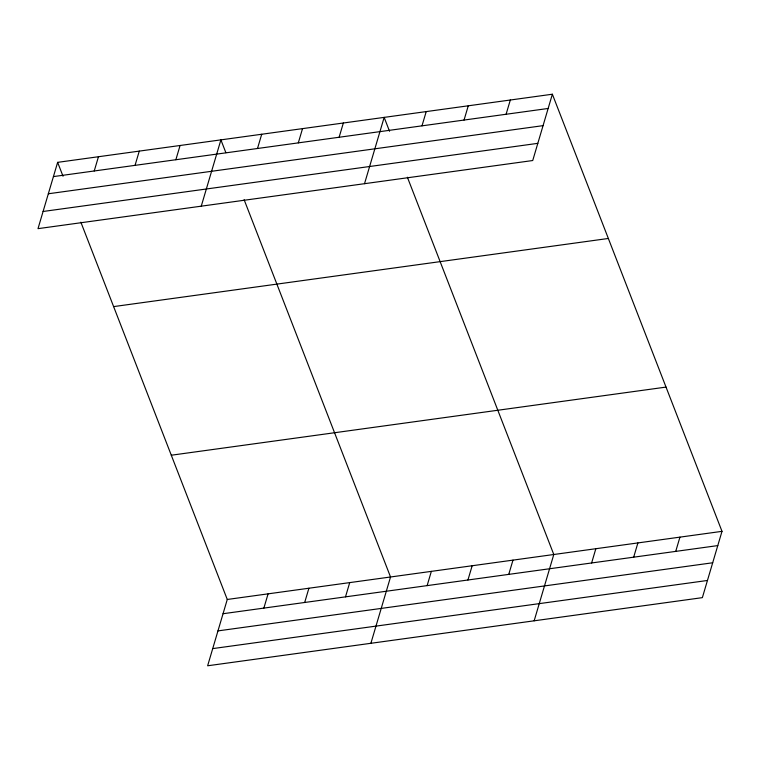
<?xml version="1.0" encoding="UTF-8"?>
<svg xmlns="http://www.w3.org/2000/svg" width="760" height="760" viewBox="0 0 760 760"><rect width="100%" height="100%" fill="white"/><g stroke="black" fill="none" stroke-linecap="round" stroke-linejoin="round"><path stroke-width="1.14" d="M57.636 162.355L38 228.655L532.731 160.531L552.368 94.221L57.636 162.355L63.032 176.244M94.23 170.981L98.458 156.731M135.052 165.357L139.27 151.107M175.864 159.733L180.082 145.493M201.257 206.169L220.903 139.868L225.872 152.693M257.498 148.494L261.716 134.244M298.309 142.87L302.527 128.63M339.122 137.256L343.349 123.006M80.864 222.186L227.268 599.469L207.632 665.779L702.364 597.645L722 531.344L552.368 94.221M364.524 183.692L384.161 117.382L389.548 131.28M263.863 608.105L268.09 593.855M421.99 125.846L426.217 111.596M304.684 602.481L308.902 588.231M464.046 120.052L468.264 105.802M345.496 596.856L349.714 582.616M506.094 114.256L510.321 100.016M370.889 643.292L390.535 576.992L244.122 199.709M427.13 585.618L431.347 571.368M467.941 579.994L472.159 565.753M508.753 574.38L512.981 560.13M534.156 620.815L553.793 554.505L407.379 177.222M591.622 562.97L595.84 548.72M633.678 557.175L637.896 542.925M675.725 551.38L679.943 537.139M53.418 176.595L548.15 108.471M48.336 193.772L543.058 125.647M43.092 211.48L537.814 143.345M113.62 306.603L608.351 238.469M171.294 455.221L666.026 387.096M227.268 599.469L722 531.344M223.05 613.719L717.782 545.594M217.958 630.895L712.69 562.77M212.724 648.603L707.446 580.469"/></g></svg>
